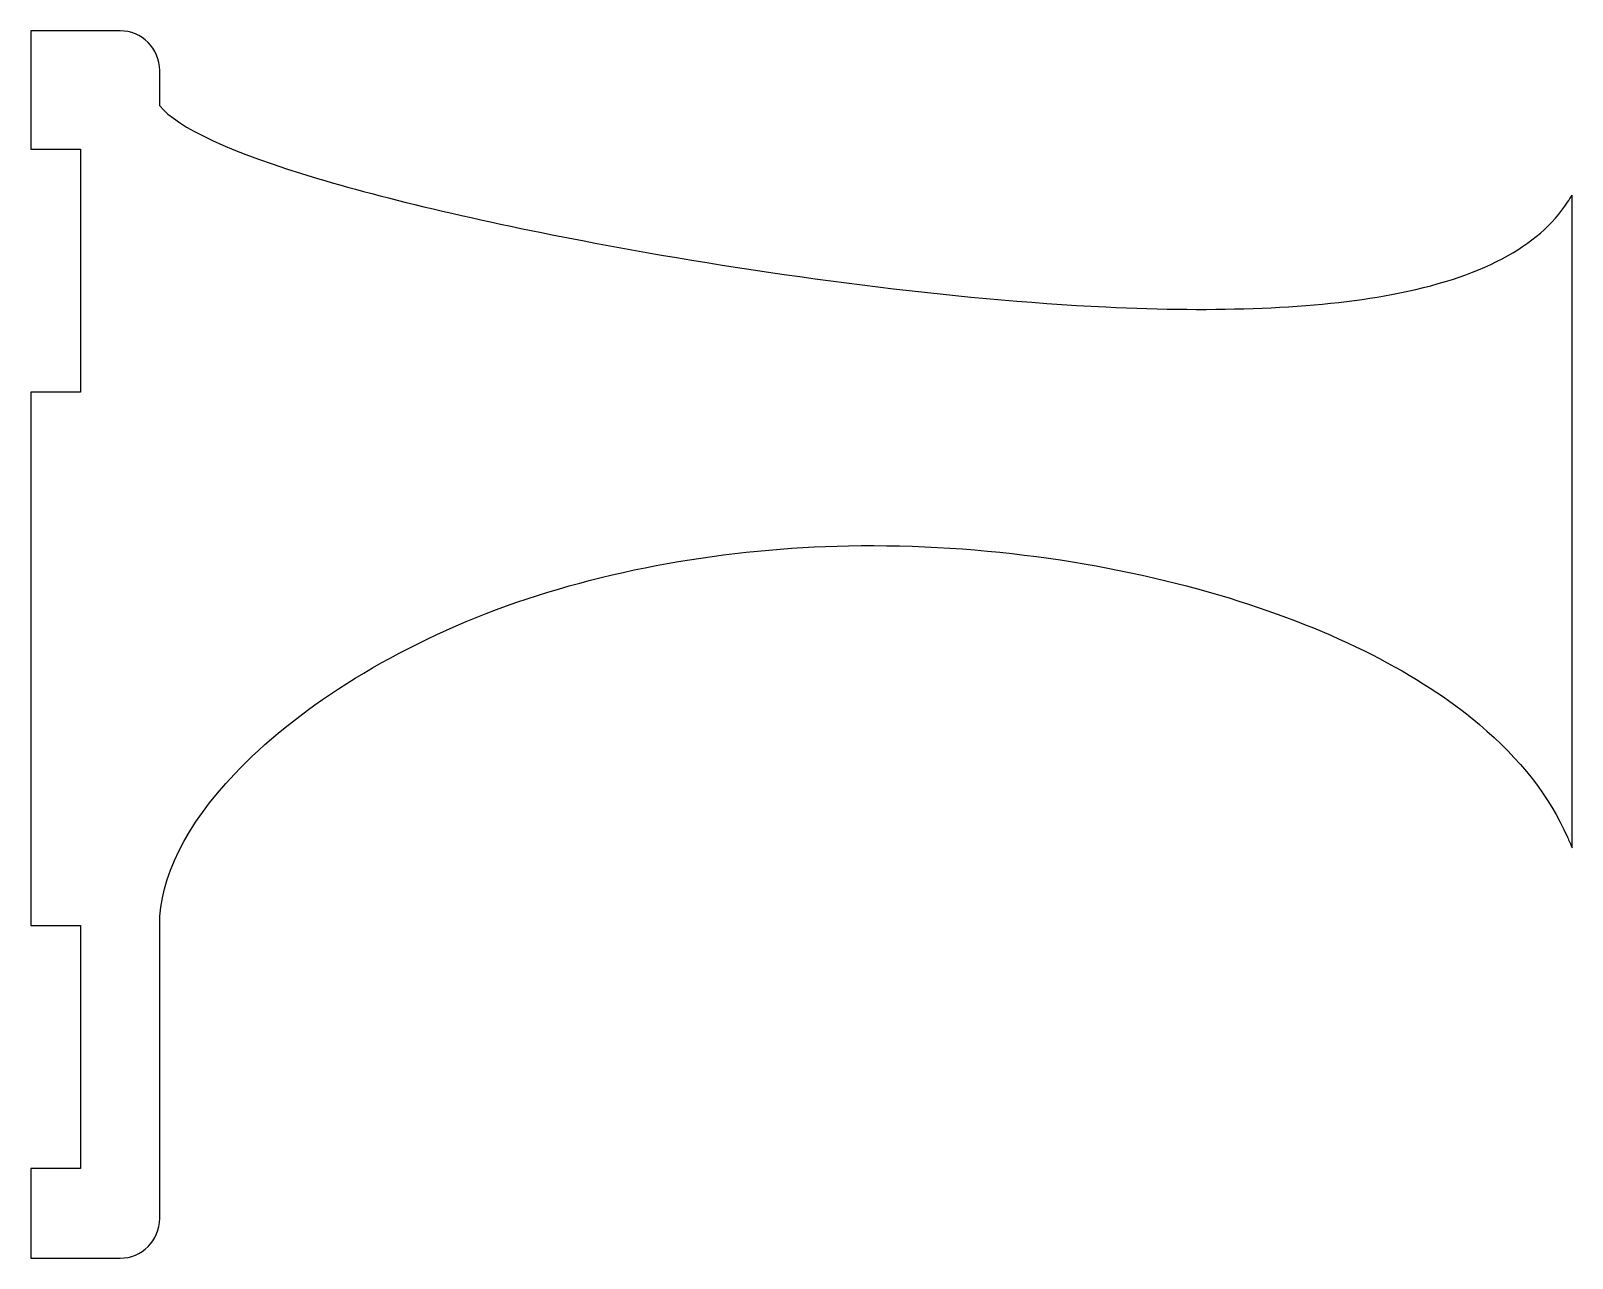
# Model space of a CAD drawing. Header units: millimetres. Extents: x -31.1 to 31.1, y -24.8 to 24.8.
import ezdxf

# ---------------------------------------------------------------- set-up
doc = ezdxf.new("R2010")
doc.units = ezdxf.units.MM
doc.layers.get('0').update_dxf_attribs({"linetype": 'CONTINUOUS'})

msp = doc.modelspace()

# ---------------------------------------------------------------- linework, layer by layer
for p, q in [((-27.5, 24.755), (-31.1, 24.755)), ((-31.1, 24.755), (-31.1, 19.978)), ((-25.9, 21.73), (-25.9, 23.155)), ((-31.1, 19.978), (-29.1, 19.978)), ((-29.1, 19.978), (-29.1, 10.178)), ((31.1, -8.2), (31.1, 18.131)), ((-29.1, 10.178), (-31.1, 10.178)), ((-31.1, 10.178), (-31.1, -11.335)), ((-31.1, -11.335), (-29.1, -11.335)), ((-29.1, -11.335), (-29.1, -21.135)), ((-25.9, -23.155), (-25.9, -11.312)), ((-31.1, -21.135), (-31.1, -24.755)), ((-29.1, -21.135), (-31.1, -21.135)), ((-31.1, -24.755), (-27.5, -24.755))]:
    msp.add_line(p, q)
for centre, start, end in [((-27.5, 23.155), 0, 90), ((-27.5, -23.155), 270, 360)]:
    msp.add_arc(centre, 1.6, start, end)
for points, knots in [([(-25.9, 21.73), (-25.186, 20.858), (-23.044, 19.848), (-19.536, 18.803), (-16.424, 17.876), (-12.212, 16.904), (-7.44, 16.031), (-1.141, 14.879), (6.06, 13.916), (12.277, 13.617), (16.786, 13.4), (20.754, 13.54), (23.812, 14.116), (27.392, 14.79), (29.754, 16.046), (30.916, 17.846), (30.977, 17.941), (31.039, 18.036), (31.1, 18.131)], [0.002083, 0.002083, 0.002083, 0.002083, 0.205643, 0.205643, 0.205643, 0.386238, 0.386238, 0.386238, 0.624656, 0.624656, 0.624656, 0.797578, 0.797578, 0.797578, 1, 1, 1, 1.010492, 1.010492, 1.010492, 1.010492]), ([(-25.9, -11.312), (-25.9, -9.416), (-24.845, -7.301), (-22.874, -5.216), (-20.473, -2.675), (-16.728, -0.246), (-12.309, 1.406), (-7.971, 3.028), (-2.999, 3.89), (1.893, 3.981), (7.406, 4.084), (12.789, 3.244), (17.253, 1.877), (21.531, 0.567), (24.958, -1.202), (27.359, -3.228), (29.004, -4.617), (30.184, -6.133), (30.909, -7.768), (30.972, -7.912), (31.036, -8.056), (31.1, -8.2)], [0, 0, 0, 0, 0.144066, 0.144066, 0.144066, 0.31963, 0.31963, 0.31963, 0.491978, 0.491978, 0.491978, 0.686221, 0.686221, 0.686221, 0.87239, 0.87239, 0.87239, 1, 1, 1, 1.011123, 1.011123, 1.011123, 1.011123])]:
    msp.add_open_spline(points, degree=3, knots=knots)

doc.saveas('drawing.dxf')
